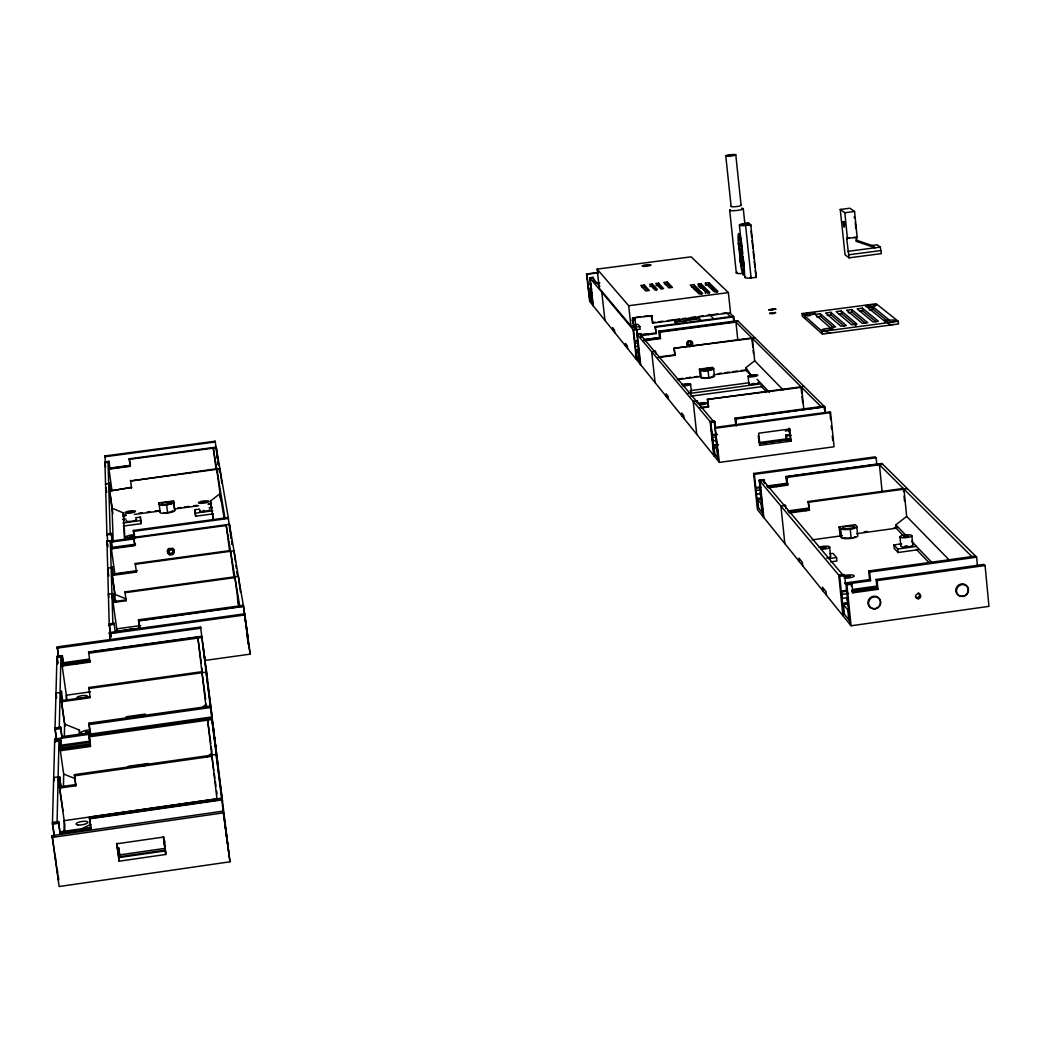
<?xml version="1.0" encoding="UTF-8"?>
<svg xmlns="http://www.w3.org/2000/svg" width="1041" height="1041" viewBox="0 0 1041 1041"><rect width="100%" height="100%" fill="white"/><g stroke="black" fill="none" stroke-linecap="round" stroke-linejoin="round"><path stroke-width="1.5" d="M79.35 734.725L79.376 730.04L64.594 724.094L60.092 692.551L59.285 727.347M741.752 244.258A11.009 1.588 82.7 0 0 738.212 234.811A11.009 1.588 82.7 0 0 740.398 253.392A11.009 1.588 82.7 0 0 741.947 245.975L741.921 254.967L743.742 264.271M54.132 780.672L53.677 777.562L59.61 776.716L61.016 787.868L75.85 785.76L74.431 774.621L216.19 754.504L222.488 801.089M76.709 663.989L76.709 663.026M75.85 785.76L74.431 774.621M716.885 434.019L712.096 434.67L712.76 440.837L715.948 440.408M64.008 831.954L64.204 820.659L217.647 798.707M66.26 700.072L66.338 695.206L90.463 691.836M64.672 832.995L64.815 824.901L58.101 778.134L59.584 777.926M63.449 786.879L63.683 774.062L58.96 741.101L58.127 776.924M64.36 736.547L64.594 724.094M58.595 877.251L58.53 880.218L52.102 835.65L223.125 811.121L229.957 861.805L59.129 886.529L52.102 835.65M229.137 855.572L221.538 798.226L89.474 817.12L90.944 829.17L60.079 833.594L58.634 821.531L52.453 822.403M61.016 787.868L59.61 776.716M217.998 764.706L211.583 716.976L89.058 734.243L90.437 746.475L61.77 750.522L60.456 738.264L54.731 739.084L52.414 824.16L58.595 823.275L58.634 821.531M216.281 750.717L210.256 706.11L89.006 723.157L90.359 734.139L62.031 738.134L60.69 727.138L55.03 727.945L56.63 739.123M201.342 663.416L197.907 638.068L201.889 671.705L88.823 687.515L90.125 697.743L62.772 701.569L62.785 700.528L90.125 696.702M63.501 665.824L63.527 664.535L89.89 660.866L89.903 662.154L63.501 665.824L62.265 655.635L56.982 656.377L54.991 729.416L56.565 740.385M61.77 750.522L60.456 738.264M62.031 738.134L60.69 727.138M66.884 699.005L60.912 657.105L60.105 691.523L61.484 691.328L61.458 692.356L55.98 693.124L56.669 697.938M57.086 821.752L58.101 778.134M760.503 486.889L755.753 487.539L756.456 494.124L761.205 493.473M844.772 221.447L844.785 222.865M58.322 656.012L57.229 646.89L200.562 627.02L207.497 679.331M846.06 590.377L841.232 591.054L841.987 598.432L848.415 597.521M211.622 508.841L210.49 501.059L220.041 493.603L224.205 518.626M202.514 707.099L206.274 704.171L206.652 707.36M207.315 756.729L212.078 753.007M750.691 375.15L746.202 370.427L745.916 367.642L754.686 360.785L752.331 338.39L801.036 386.797L801.687 393.199M902.924 535.269L896.223 528.216L895.885 524.807L906.659 516.414L903.978 489.153L971.813 556.584M774.322 312.86L770.939 313.172L771.485 312.821M769.78 312.873C767.829 314.551 777.926 313.419 775.35 312.261M753.762 375.957C749.897 374.851 754.296 379.536 745.916 367.642M754.556 383.569L752.123 383.635M692.812 318.676L693.918 318.312L692.785 318.169M165.389 848.311L119.051 854.986L119.103 856.795L165.519 850.107M119.116 861.193L165.753 854.466L165.506 850.861L119.012 857.563L119.116 861.193L116.67 843.809L163.346 837.094L165.753 854.466M748.817 223.255L747.36 223.464A4.737 0.729 -6.1 0 0 743.105 224.752A4.737 0.729 -6.1 0 0 748.895 224.739L750.379 224.544L750.574 226.352M61.042 786.645L75.85 784.537M221.694 799.501L89.487 818.421L90.944 829.17M60.118 831.837L90.944 827.413M60.092 833.151L90.944 828.727M52.05 837.432L223.334 812.865M643.676 334.929L642.232 335.371L643.859 335.462M848.116 603.858L843.431 604.509L844.433 614.346M145.272 714.087L126.195 716.768L126.299 719.227M54.991 729.416L60.664 728.609M90.359 734.139L89.006 724.627L210.425 707.542L201.694 636.285L88.641 651.978L88.654 653.254L201.85 637.521M62.057 736.651L90.346 732.669M876.912 465.535L876.145 457.728L875.26 456.856L753.619 473.473L757.445 509.622L851.07 625.784L988.95 606.356L985.085 565.523L983.953 564.404L876.132 579.473L877.003 588.152L878.005 589.31L852.826 592.836L851.85 591.678L877.003 588.152M54.692 740.58L60.417 739.774L61.796 749.39L90.424 745.343L89.071 735.74L211.765 718.433M54.653 741.712L60.391 740.906M90.437 746.475L89.071 736.859L211.896 719.539M60.469 745.278L90.359 741.062M60.443 746.41L90.359 742.181M61.822 747.867L90.411 743.834M128.225 766.306L148.199 763.469M74.431 775.818L211.909 756.313L213.821 770.444M57.203 648.14L200.718 628.244L200.562 627.02M62.252 655.96L56.969 656.689L57.828 663.859M88.641 652.291L201.733 636.598M56.943 657.652L62.226 656.91M829.898 553.799L832.995 553.37L836.535 557.534L836.899 561.021L830.679 561.88M918.162 549.713L898.058 552.511L894.232 548.373L893.881 544.911L901.584 543.831M62.525 662.831L89.448 659.083M62.499 663.781L89.448 660.033M89.903 661.191L63.514 664.861L62.265 655.635M828.766 558.614L836.535 557.534M893.881 544.911L897.719 549.023L916.275 546.434M205.103 660.423L250.178 654.138L244.778 613.8L109.409 632.538L110.32 639.994M850.276 583.546L870.549 580.709L869.56 579.577L868.688 570.975L975.521 556.063M764.81 483.584L763.717 479.589L759.24 480.2L839.723 576.272L844.719 575.582L845.591 584.196L844.641 583.064L869.56 579.577M868.688 570.975L869.677 572.095L976.64 557.169L977.395 565.159M850.094 624.587L845.93 583.689L850.965 582.986L851.941 584.144L852.826 592.836M845.93 583.689L846.906 584.847L851.941 584.144M876.132 579.473L877.134 580.618L985.085 565.523M852.488 589.479L876.613 586.096M841.948 591.913L846.775 591.236M851.603 590.559L877.355 586.955M842.195 594.372L848.636 593.474M847.309 602.674L842.481 603.351L848.714 610.976M137.347 570.65L114.848 573.721L110.333 541.255L111.452 541.112M113.378 575.244L136.384 572.082L136.345 571.327L113.352 574.476L113.378 575.244L112.272 566.668L111.114 566.838L110.333 541.255M766.84 486.017L787.425 483.206M756.313 488.216L761.075 487.565M767.412 486.694L788.011 483.87M767.724 486.889L786.879 484.26L787.66 485.171L768.492 487.8M767.92 487.11L787.074 484.494L786.267 476.752L882.117 463.635M756.547 490.415L759.722 489.986M761.661 497.858L756.911 498.509L761.817 504.508M760.841 498.99L757.666 499.42L758.59 508.19M114.276 602.362L114.25 601.555L126.091 599.915L126.13 600.735L114.276 602.362L113.131 593.526L108.381 594.177L108.824 597.326M239.677 605.836L234.954 577.586L125.011 592.706L124.972 591.9L238.363 576.311L240.445 592.017M112.857 623.364L111.973 594.502L113.131 593.526M789.442 513.005L809.417 510.246L807.972 501.554L903.276 488.45L903.575 491.547M785.877 508.633L785.539 505.445L780.919 506.082L784.862 543.636M807.972 501.554L808.597 502.269L907.427 488.684M787.777 510.923L808.701 508.047M788.831 512.276L808.792 509.517M244.778 616.194L243.334 605.328L138.531 619.811L139.676 628.074L115.226 631.458L115.265 632.616L114.081 623.195L109.188 623.871L110.919 636.324M114.107 624.053L109.201 624.73L110.945 637.196M839.124 526.915L855.195 524.69L856.756 526.408L857.68 535.503A8.237 1.913 -5.6 0 1 851.174 538.366A8.237 1.913 -5.6 0 1 841.57 537.742L840.048 535.998L839.124 526.915L840.647 528.633L841.57 537.742M140.665 625.55L116.761 628.855L116.865 632.004M115.252 632.329L118.31 631.9M122.903 631.262L125.961 630.846M129.019 630.417L133.599 629.779M136.657 629.363L139.715 628.933M109.448 633.709L244.973 614.945L244.778 613.8M864.03 531.834L867.205 531.391M894.232 527.657L897.42 527.214M812.019 539.876L842.39 535.673M856.769 533.682L896.717 528.138M714.087 453.16L718.381 458.469L715.037 427.409L829.807 411.885L830.588 412.652L834.049 446.771L719.37 462.386L589.661 301.435L586.551 274.017L597.82 272.547M158.987 502.881L173.522 500.916L174.784 510.493A7.339 1.509 -7.8 0 1 167.653 512.992A7.339 1.509 -7.8 0 1 160.236 512.471L158.987 502.881L159.13 504.378A7.352 1.496 -7.8 0 0 166.56 504.885A7.352 1.496 -7.8 0 0 173.691 502.413L173.522 500.916M830.588 412.652L715.701 428.202L715.037 427.409M712.591 435.255L717.379 434.604M122.955 515.347L126.169 514.918M139.052 513.174L142.266 512.732M147.106 512.081L150.32 511.638M155.148 510.988L158.362 510.545M177.686 507.93L180.9 507.501M184.127 507.058L188.955 506.407M193.782 505.757L196.996 505.314M208.265 503.792L211.492 503.35M123.059 515.985L126.273 515.555M134.315 514.462L160.041 510.975L160.236 512.471M174.511 509.01L198.636 505.744M208.278 504.443L211.492 504M712.812 437.324L716 436.882M122.773 519.485L125.974 519.043M135.577 517.741L140.379 517.091L141.029 523.662L123.358 526.056M213.236 513.851L195.643 516.245L194.771 509.726L199.547 509.075M209.111 507.774L212.299 507.344M789.989 428.97L758.681 433.212L759.956 445.327L791.251 441.072L789.26 428.176L790.509 440.265M785.317 431L790.093 430.349M122.942 522.985L140.613 520.591L140.379 517.091M212.819 510.793L195.227 513.187L195.643 516.245M717.991 444.299L713.202 444.949L717.483 450.193M786.176 439.211L785.747 435.099L790.522 434.448M718.316 445.145L713.866 445.756L714.751 453.98M785.747 435.099L786.476 435.893L791.134 435.255M758.772 442.62L788.375 438.599L789.117 439.393L759.475 443.414M760.099 443.505L789.781 439.471L791.251 441.072M230.165 531.977L228.252 517.546L133.43 530.429L134.523 538.874L112.402 541.893L111.322 533.434L106.898 534.033L107.822 541.411M111.322 533.434L111.348 534.371L106.924 534.97L104.946 461.853L105.622 467.292M134.523 538.874L133.495 531.365L228.408 518.457L216.164 446.953L217.725 458.547M114.081 623.195L114.107 624.34L109.214 625.016L106.963 540.995L111.543 540.526M133.899 538.431L133.755 537.351L229.449 524.326L243.516 606.448L138.596 620.957L138.531 619.811M112.363 540.943L226.235 525.484L230.425 550.52L135.265 563.532L135.317 564.287L233.991 550.793L235.474 561.945M111.868 547.436L135.564 544.196M111.894 548.139L134.888 545.055L133.755 537.351M111.582 541.476L111.426 540.396L112.506 548.685L134.836 545.653L133.795 538.067M753.619 473.473L754.361 474.358L876.145 457.728M786.879 484.26L786.072 476.531L881.896 463.414L976.64 557.169M764.484 480.487L760.008 481.098L763.86 517.585M786.072 476.531L786.853 477.429L882.781 464.299M907.453 545.978L905.11 545.991M699.422 369.126L712.578 367.369L713.619 368.514L714.412 375.983A6.701 1.275 -6.2 0 1 708.869 378.026A6.701 1.275 -6.2 0 1 701.257 377.753L700.229 376.595L699.422 369.126L700.437 370.271L701.257 377.753M678.316 378.976L683.117 378.325M686.305 377.896L691.107 377.258M694.308 376.829L697.509 376.4M718.303 373.615L721.504 373.185M724.705 372.756L729.507 372.118M732.708 371.689L737.509 371.051M740.698 370.622L745.499 369.971M104.79 455.997L215.175 441.215L215.305 441.97L104.816 456.778L104.79 455.997L105.675 462.959M677.34 379.653L701.179 376.465M713.892 374.76L747.256 370.297M104.959 462.048L109.006 461.306L109.995 469.01L130.268 466.29L130.216 465.496M129.279 458.795L216.19 447.136M104.972 462.646L109.032 462.1L109.006 461.306M130.268 466.29L129.318 459.38L216.294 447.721M109.669 468.099L130.58 465.301M109.969 468.411L130.229 465.691L129.266 458.6L129.318 459.38M109.682 468.697L112.909 468.268M116.124 467.825L129.006 466.108M690.092 390.674L749.143 382.75M688.934 393.524L760.984 383.843M690.847 396.166L762.884 386.484M713.228 421.111L696.676 401.462L697.678 401.319L697.223 400.772L693.176 401.319L696.754 434.331M701.335 407.955L708.557 406.979L707.32 399.406L804.042 386.393M707.32 399.406L801.57 387.343L820.907 406.563M110.71 490.858L131.504 487.422L110.71 490.858L109.708 483.141L108.667 483.284L108.017 462.23L111.907 490.272M221.824 483.206L219.924 468.931L130.567 480.955L216.71 468.736L213.262 448.124L215.955 468.333M105.557 484.325L109.708 483.141M699.422 407.591L708.075 406.419M719.37 462.386L714.269 420.98L710.118 421.54L713.775 455.438M735.792 425.366L735.024 418.17L824.017 406.146L824.342 409.373M655.752 353.901L655.466 351.285L654.112 350.934L640.488 334.747L641.412 334.629L640.514 333.562L636.845 334.057L710.769 422.321L714.92 421.748M735.024 418.17L735.701 418.95L824.771 406.914L825.409 413.069M728.388 292.586L691.146 256.828L597.131 269.125L628.686 305.729L728.388 292.586L730.535 312.768L652.707 323.074L651.523 315.423M634.073 317.726L640.423 316.88M643.598 316.464L646.76 316.048M633.123 323.712L632.486 317.934L651.913 315.852L652.707 323.074M634.763 324.753L637.925 324.337L639.851 326.614L640.15 329.229L633.566 330.14L589.713 277.791L593.084 277.361L594.008 282.254M652.317 322.632L655.336 322.229M658.354 321.825L662.883 321.227M667.411 320.628L679.617 319.014M682.714 318.611L685.824 318.195L686.11 320.901L674.854 321.89L681.048 321.07M690.612 317.557L695.414 316.919M698.602 316.503L703.404 315.865M706.605 315.449L717.796 313.966M722.584 313.328L725.785 312.912M597.131 269.125L599.278 288.214L630.937 325.95L633.657 325.586L632.85 318.377M633.514 327.46L639.851 326.614M699.526 318.715L685.303 320.602L685.577 323.204L683.482 320.94M637.743 334.421L636.715 329.06L633.058 329.542L636.376 359.418M640.957 335.605L656.168 333.588L654.945 326.64L733.176 316.282M654.945 326.64L655.466 327.238L733.775 316.867L734.282 321.656M643.65 340.823L660.501 338.585L659.578 337.518L658.875 331.129L737.64 320.693L824.771 406.914M738.238 321.279L659.408 331.741L660.111 338.13L643.26 340.355M658.875 331.129L659.799 332.183L735.935 322.085L751.862 337.922L752.838 347.252M655.648 332.977L640.449 334.994A4.541 0.807 -6.3 0 1 645.29 334.265A4.541 0.807 -6.3 0 1 648.283 334.668M802.077 313.575L876.171 303.751L898.253 321.305L898.513 323.985L822.403 334.122L802.338 316.191L802.077 313.575L822.13 331.441L822.403 334.122M820.373 313.731L815.116 314.434L830.197 327.655L835.559 326.939L820.373 313.731L820.633 316.36L833.49 327.577M830.874 312.339L825.617 313.042L840.92 326.223L846.281 325.508L830.874 312.339L831.134 314.968L844.173 326.158M841.375 310.947L836.131 311.649L851.642 324.792L856.99 324.089L841.375 310.947L841.635 313.575L856.053 325.742M851.863 309.554L846.619 310.257L862.351 323.374L867.7 322.658L851.863 309.554L852.137 312.183L865.526 323.309M862.351 308.162L857.107 308.865L873.048 321.942L878.396 321.24L862.351 308.162L862.625 310.791L876.197 321.89M872.839 306.77L867.595 307.472L883.744 320.524L889.092 319.808L872.839 306.77L873.1 309.398L886.854 320.472M644.275 339.548L659.578 337.518M637.938 340.602L634.776 341.019L635.374 346.458L638.549 346.041M644.288 339.756L660.15 337.648M816.691 316.88L820.633 316.36M827.205 315.488L831.134 314.968M839.02 313.914L841.635 313.575M848.194 312.703L852.137 312.183M859.996 311.129L862.625 310.791M869.17 309.919L873.1 309.398M635.153 341.474L638.315 341.058M635.348 343.296L638.523 342.866M638.953 349.659L635.778 350.075L639.07 354.109M639.33 350.296L636.285 350.7L637.092 357.948M657.756 357.623L675.023 355.319L673.891 348.293L751.862 337.922M655.466 351.285L651.692 351.78L655.101 382.633M673.891 348.293L755.154 338.013M822.13 331.441L898.253 321.305M658.914 356.933L674.607 354.838M750.769 224.869L748.453 222.943L742.012 223.88A7.599 1.171 -6.1 0 0 744.107 225.637L750.769 224.869L756.273 277.361L749.624 278.129A7.586 1.262 -6.1 0 1 745.642 276.815M849.053 257.856L845.071 254.811L840.23 209.475L844.85 212.754L854.583 211.479L857.172 237.517L846.658 238.194L849.053 257.856L881.363 253.614L880.283 247.094L877.095 244.804L872.02 245.468L855.832 239.977M846.658 238.194L849.43 237.829M853.594 237.296L857.172 237.517M586.551 274.017L598.25 273.041M589.831 277.921L593.188 277.479M593.513 277.869L590.143 278.298L593.266 305.911M595.27 283.009L598.328 282.618M596.662 282.97L599.46 282.605M591.288 284.089L588.1 284.505L588.672 289.502L591.848 289.086M595.582 283.542L599.785 282.996M847.973 251.336L880.283 247.094M848.753 254.772L881.063 250.53M644.314 285.026L640.775 285.494L645.732 290.946L649.298 290.478L644.314 285.026L644.548 287.147L647.541 290.426M652.265 283.985L649.61 284.336L654.646 289.775L657.326 289.424L652.265 283.985L652.499 286.093L656.546 290.465M658.446 283.178L655.791 283.516L660.879 288.956L663.559 288.604L658.446 283.178L658.68 285.286L661.738 288.552M667.268 282.02L663.742 282.475L668.895 287.902L672.46 287.433L667.268 282.02L667.502 284.128L670.612 287.381M592.225 292.404L589.05 292.82L591.795 296.204M592.251 292.976L589.466 293.341L590.221 299.99M642.18 287.459L644.548 287.147M649.844 286.444L652.499 286.093M656.025 285.637L658.68 285.286M665.147 284.44L667.502 284.128M693.813 284.622L690.261 285.091L699.018 293.913L702.623 293.445L693.813 284.622L694.373 289.333M698.264 284.037L700.931 283.686L709.832 292.495L707.138 292.846L698.264 284.037L698.498 286.158L700.71 288.37M705.369 283.1L708.934 282.632L717.952 291.415L714.347 291.896L705.369 283.1L705.603 285.234M691.679 287.056L694.048 286.743L701.751 294.486M698.498 286.158L701.153 285.807L708.96 293.536M706.787 285.078L709.155 284.766L717.054 292.469M840.23 209.475L849.898 208.226L854.583 211.479M204.543 510.637L203.112 510.597M63.683 774.062L74.939 778.564M111.947 593.695L111.14 567.592L114.861 594.32L125.909 598.848M110.216 533.578L108.68 483.896L112.051 508.203L123.306 512.862L123.957 520.721M872.02 245.468L875.195 247.771L855.975 241.252L856.782 241.148L856.366 236.932M756.273 277.361L755.219 270.673M729.728 312.86L733.775 316.867M700.151 285.663L706.761 292.066M700.606 286.965L704.054 290.387M727.008 313.211L730.457 316.633M903.276 488.45L879.45 464.754L882.104 491.547M709.324 314.33L713.788 318.91M754.686 360.785L783.066 389.855M906.659 516.414L949.691 560.487M697.834 317.258L701.14 320.719M757.119 379.379L769.429 392.288M895.885 524.807L905.943 535.347M911.539 541.203L931.643 562.283M760.776 385.756L766.371 391.65M916.34 549.375L928.637 562.296M789.442 429.933L788.883 429.347L790.08 436.14M713.384 374.825L714.412 375.983M759.253 444.52L759.956 445.327M775.909 486.017L776.482 486.707M785.539 505.445L783.782 504.885L763.365 480.643M844.719 575.582L843.77 574.45L838.773 575.139L842.911 615.673M592.667 277.973L599.902 286.561M632.655 325.443L635.791 329.177M654.516 351.403L696.208 400.902M784.38 505.601L842.52 574.619M590.859 287.837L591.418 292.859M638.055 345L638.667 350.466M716.377 439.849L715.87 439.237L717.041 446.055M760.646 493.46L760.073 492.77L761.348 500.096M847.452 598.588L846.723 597.703L848.207 606.018M592.55 302.879L589.805 299.47L586.968 274.525M639.877 361.396L636.585 357.323L633.566 330.14M762.741 513.33L757.848 507.266L754.361 474.358M849.716 620.878L843.483 613.175L839.723 576.272M231.037 536.714L231.154 537.429M245.403 620.605L245.546 621.451M246.522 627.189L246.678 628.061M218.168 463.492L218.298 464.273M247.159 633.527L248.252 639.916M247.316 637.261L247.836 640.371M248.213 641.79L250.178 654.138M224.947 517.989L216.814 469.348L220.744 499.016L219.729 492.913M234.824 576.805L230.555 551.262L234.095 577.937M237.439 598.028L238.467 604.209M220.38 497.455L220.887 500.513M210.49 501.059L213.392 520.006M212.351 513.59L213.327 519.927M54.731 739.084L55.186 742.233M58.79 781.57L63.007 810.926M60.079 833.594L58.608 822.832L52.427 823.717L54.236 836.769M52.909 825.539L54.483 836.496M57.281 869.495L57.71 872.449M79.376 730.04L79.936 733.97M57.229 646.89L58.595 656.468M56.982 656.377L57.88 662.714M61.484 691.328L62.772 701.569M61.016 697.821L65.049 726.176M109.409 632.538L110.502 640.293M119.754 855.038L118.713 847.686L119.598 855.351M116.839 843.587L119.064 859.372M88.641 651.978L89.903 662.154M246.834 629.558L247.615 635.179M231.675 541.385L232.013 543.883M218.103 461.644L218.519 464.663M203.203 646.773L203.763 650.859M213.132 727.62L213.73 731.94M224.7 821.804L225.324 826.372M135.265 563.532L136.384 572.082M165.623 852.657L163.476 836.496L163.567 837.836M124.972 591.9L126.13 600.735M108.889 484.872L109.331 488.073M109.773 491.261L112.87 513.629M106 487.5L106.663 492.276M111.348 534.371L112.402 541.893M111.999 573.188L115.096 595.439M115.772 600.215L116.072 602.427M107.73 545.757L107.093 541.125L107.106 542.088M106.963 540.995L107.822 547.202M111.973 594.502L117.073 631.145M108.798 576.05L107.691 568.061L112.298 567.436L112.272 566.668M140.613 520.591L141.029 523.662M130.528 480.33L131.543 488.047M194.771 509.726L195.174 512.771M211.935 715.375L206.092 672.148L88.823 688.53L88.823 687.515M212.702 721.986L213.236 725.941M213.405 727.685L213.939 731.667M201.98 668.166L202.409 671.341M205.637 699.461L202.019 672.72L206.04 706.696M210.803 743.625L207.627 720.138L211.765 755.128M211.232 746.748L211.87 751.446M214.251 773.58L214.888 778.291M215.318 781.44L215.955 786.15M216.593 790.861L217.009 793.997M173.691 502.413L174.784 510.493M166.56 504.885L167.666 512.992M248.682 645.316L243.477 606.161L138.583 620.67L139.741 629.219L139.676 628.074M245.182 619.304L246.834 631.731M247.251 634.828L248.487 644.145M235.891 565.133L236.32 568.321M236.736 571.509L237.166 574.697M229.449 524.326L231.284 538.34M231.649 540.891L232.091 544.495M230.542 534.514L231.024 538.392M234.954 577.586L238.688 605.641M218.011 460.929L218.636 465.587M219.039 468.593L219.469 471.794M215.175 441.215L217.569 458.951M226.235 525.484L229.723 551.704M203.971 653.071L204.778 659.07M214.03 734.998L214.914 741.569M225.767 830.562L226.73 837.81M217.231 456.244L217.504 458.469M245.858 623.806L246.34 627.671M230.516 534.163L230.972 537.742M164.075 840.92L164.803 846.736M205.793 665.915L229.957 861.805M202.748 643.325L202.865 644.262M203.633 650.534L203.75 651.484M204.439 655.882L205.454 664.132M212.624 723.807L212.767 724.913M213.665 732.265L213.808 733.385M214.459 737.353L215.643 747.035M224.14 817.562L224.296 818.864M225.363 827.608L225.533 828.922M226.118 832.24L227.537 843.731M211.583 716.976L221.746 799.93L89.487 818.851L89.474 817.12M118.232 853.451L116.943 843.197L116.982 844.537M211.909 756.313L216.957 798.876M601.789 292.209L604.964 320.433M589.713 277.791L592.941 305.52M591.379 295.683L592.134 302.358M55.134 855.116L55.628 859.502M641.373 337.362L641.022 334.174L637.352 334.655L640.683 364.753M640.514 333.562L640.866 336.764M636.715 329.06L637.235 333.81M636.845 334.057L640.176 364.129M632.603 318.702A4.437 0.768 -6.4 0 1 634.971 319.197L635.752 326.041M638.562 353.485L639.369 360.772M628.686 305.729L630.937 325.95M627.593 348.514L627.294 345.846L625.355 343.452L625.654 346.106M614.763 332.586L614.463 329.971L612.615 327.694L612.915 330.296M674.958 319.626L675.258 322.333M684.041 418.547L683.716 415.606L681.647 413.043L681.972 415.971M674.308 348.774L675.023 355.319M668.439 399.184L668.114 396.322L666.162 393.888L666.474 396.751M659.799 332.183L660.501 338.585M655.466 327.238L656.168 333.588M705.134 290.439L705.46 293.497M700.931 283.686L701.153 285.807M715.375 427.317L714.764 421.553L710.6 422.125L714.256 456.036M714.269 420.98L714.881 426.732M716.82 449.387L717.717 457.65M713.619 368.514A6.701 1.262 -6.2 0 1 708.062 370.544L708.869 378.026M710.769 422.321L714.425 456.244M707.789 399.965L708.557 406.979M694.399 286.431L694.75 289.58M697.223 400.772L697.522 403.57M690.599 384.207L691.419 391.832M725.785 155.929L731.12 206.456M763.287 516.87L759.436 480.421L763.912 479.81L764.237 482.907M759.24 480.2L763.092 516.635M748.063 376.178L748.869 383.791M761.062 503.571L761.986 512.393M729.689 210.282L736.325 273.054M735.935 322.085L737.809 339.769M733.345 317.843L733.684 320.979M735.701 418.95L736.312 424.702M736.299 425.951L735.532 418.755L824.589 406.719L825.24 413.16M708.934 282.632L709.155 284.766M786.476 435.893L786.905 440.005M799.306 561.567L798.954 558.093L802.338 562.283L802.702 565.784M786.853 477.429L787.66 485.171M751.068 231.102L751.732 237.439M752.07 240.601L752.89 248.513M753.229 251.688L753.892 258.012M754.218 261.174L754.881 267.511M745.603 225.546L751.121 278.038M743.274 208.668L744.966 224.765M735.779 154.745L741.088 205.272M753.177 350.349L753.502 353.459M741.947 245.975L742.753 253.601M743.079 256.659L743.716 262.761M739.383 224.999L744.901 277.387M763.717 479.589L764.042 482.686M758.29 435.437L758.928 441.488M829.638 547.006L830.601 556.297M826.437 595.231L826.06 591.626L822.455 587.163L822.819 590.741M801.57 387.343L803.847 409.438M802.025 396.387L802.676 402.789M808.597 502.269L809.417 510.246M856.756 526.408A8.237 1.9 -5.7 0 1 850.25 529.244L851.174 538.366M850.965 582.986L851.265 585.888M829.807 411.885L830.601 419.627M831.225 425.821L831.538 428.931M832.253 435.997L832.683 440.122M846.906 584.847L851.07 625.784M847.751 609.792L848.753 619.681M897.719 549.023L898.058 552.511M844.85 212.754L847.452 238.779M877.134 580.618L878.005 589.31M869.677 572.095L870.549 580.709M911.877 535.842A6.012 1.405 -5.4 0 1 902.612 537.768A6.012 1.405 -5.4 0 1 903.198 535.282A6.012 1.405 -5.4 0 1 911.877 535.842L912.788 545.12M904.03 496.18L904.499 500.825M899.918 536.753L900.842 546.031A6.012 1.418 -5.4 0 0 907.245 546.954A6.012 1.418 -5.4 0 0 912.671 544.755M164.816 841.063L164.946 842.833M133.43 530.429L133.495 531.365M124.178 525.562L124.868 540.058M123.306 512.862L124.595 540.149M112.051 508.203L113.196 541.749M114.861 594.32L115.135 602.219M109.969 468.216L109.995 469.01M112.48 547.969L112.506 548.685M89.006 723.157L89.006 724.627M89.058 734.243L89.071 736.859M130.06 717.678A7.04 1.783 -8.4 0 1 137.204 715.922A7.04 1.783 -8.4 0 1 142.682 716.585M90.827 733.072A6.988 1.783 -8.6 0 1 89.097 733.45M85.518 733.879A6.988 1.783 -8.6 0 1 81.406 732.135A6.988 1.783 -8.6 0 1 90.281 729.819M81.081 698.433A5.348 1.314 -8.5 0 1 77.646 696.91A5.348 1.314 -8.5 0 1 86.312 695.57A5.348 1.314 -8.5 0 1 83.814 698.017M133.521 766.762A7.365 1.965 -8.5 0 1 144.868 765.799M81.614 829.026A72.961 20.547 -8.6 0 1 91.035 824.381M744.042 265.819A10.996 1.575 82.6 0 1 742.48 273.132A10.996 1.575 82.6 0 1 740.294 254.59A10.996 1.575 82.6 0 1 743.847 264.102M751.355 277.466A4.724 0.781 -6.1 0 1 750.067 277.466M743.716 273.315A6.845 1.132 -6.1 0 1 737.34 273.458A6.845 1.132 -6.1 0 1 737.249 272.274M741.608 208.252A6.858 1.028 -6.1 0 1 741.726 209.579A6.858 1.028 -6.1 0 1 732.981 210.724A6.858 1.028 -6.1 0 1 730.157 209.748M740.698 205.09A5.036 0.742 -6.1 0 1 736.547 206.573A5.036 0.742 -6.1 0 1 731.224 206.209M173.665 549.271A3.37 3.266 -8.2 0 1 172.585 553.786A3.37 3.266 -8.2 0 1 167.939 552.784A3.37 3.266 -8.2 0 1 169.019 548.269M172.39 548.126A3.37 3.266 -8.2 0 1 173.105 548.62M126.859 630.326A4.802 1.119 -8.2 0 1 131.413 629.076A4.802 1.119 -8.2 0 1 135.616 629.271M172.598 510.597A5.244 1.08 -7.8 0 1 172.455 511.17M171.869 511.508A5.244 1.08 -7.8 0 1 168.577 512.406M165.883 512.732A5.244 1.08 -7.8 0 1 163.632 512.719M162.253 505.392A5.348 1.093 -7.8 0 1 171.414 504.299M135.096 536.557A5.452 1.145 -8 0 1 127.796 537.481A5.452 1.145 -8 0 1 127.405 535.959A5.452 1.145 -8 0 1 134.64 534.788M136.098 519.082A5.296 1.093 -7.9 0 1 131.634 521.255A5.296 1.093 -7.9 0 1 126.416 520.474M209.748 509.27A5.283 1.093 -7.7 0 1 204.218 511.404A5.283 1.093 -7.7 0 1 200.132 510.311M172.949 550.364A2.238 2.173 -8.2 0 1 170.776 553.318A2.238 2.173 -8.2 0 1 168.811 550.26M169.123 549.778A2.238 2.173 -8.2 0 1 170.073 549.114M171.778 549.154A2.238 2.173 -8.2 0 1 172.272 549.453M873.581 309.047A5.361 0.95 -5.7 0 1 870.875 309.411M870.12 307.602A5.361 0.95 -5.7 0 1 872.878 307.368M893.061 324.402A5.491 0.989 -5.7 0 1 888.923 324.909M887.479 323.217A5.491 0.989 -5.7 0 1 890.198 322.814M830.536 332.717A5.491 1.002 -5.8 0 1 826.398 333.25M824.849 331.572A5.491 1.002 -5.8 0 1 827.556 331.155M805.383 317.479A5.361 0.95 -5.9 0 1 804.732 317.063M807.504 315.957A5.361 0.95 -5.9 0 1 810.184 315.579M850.25 529.244A8.237 1.9 -5.7 0 1 840.647 528.633M854.999 536.662A5.882 1.366 -5.6 0 1 854.219 537.052M851.785 537.703A5.882 1.366 -5.6 0 1 844.173 537.637M844.264 529.375A5.999 1.379 -5.7 0 1 852.644 528.36M843.275 575.972A6.22 1.509 -5.6 0 1 851.98 574.957A6.22 1.509 -5.6 0 1 852.839 577.013A6.22 1.509 -5.6 0 1 844.134 578.028M830.25 555.972A6.012 1.418 -5.7 0 1 826.723 558.145M819.085 547.241A6.012 1.405 -5.7 0 1 827.101 546.213A6.012 1.405 -5.7 0 1 828.883 547.917A6.012 1.405 -5.7 0 1 821.18 549.232M805.083 510.65A55.485 12.635 -5.7 0 1 809.417 509.635M918.253 592.797A2.563 2.446 -40.3 0 1 919.229 596.389A2.563 2.446 -40.3 0 1 915.468 597.04M875.273 608.543A6.428 6.155 -39 0 1 867.921 602.101A6.428 6.155 -39 0 1 876.418 596.467A6.428 6.155 -39 0 1 879.372 605.836M878.734 606.617A6.428 6.155 -39 0 1 876.236 608.269M963.94 595.959A6.415 6.116 -41.5 0 1 955.859 589.336A6.415 6.116 -41.5 0 1 965.801 584.899A6.415 6.116 -41.5 0 1 964.851 595.556M854.18 216.788A10.059 1.744 82.7 0 1 854.427 217.829M855.26 222.631A10.059 1.744 82.7 0 1 855.676 228.552M708.062 370.544A6.701 1.262 -6.2 0 1 700.437 370.271M712.578 376.295A4.789 0.911 -6.2 0 1 711.458 377.076M710.535 377.336A4.789 0.911 -6.2 0 1 705.785 377.909A4.789 0.911 -6.2 0 1 703.091 377.428M703.547 371.038A4.88 0.924 -6.2 0 1 709.311 370.206M698.043 403.453A5.023 0.989 -6.2 0 1 704.744 402.607A5.023 0.989 -6.2 0 1 706.032 403.791A5.023 0.989 -6.2 0 1 699.565 404.832M690.625 391.455A4.88 0.95 -6.2 0 1 688.114 393.134M758.108 382.541A4.88 0.937 -6 0 1 753.866 384.311A4.88 0.937 -6 0 1 749.156 383.517M682.115 384.532A4.893 0.937 -6.2 0 1 688.973 383.739A4.893 0.937 -6.2 0 1 689.376 385.014A4.893 0.937 -6.2 0 1 682.519 385.821M690.899 341.032A2.798 2.72 -42 0 1 691.94 344.753A2.798 2.72 -42 0 1 688.179 345.898A2.798 2.72 -42 0 1 687.125 342.164M687.567 341.578A2.798 2.72 -42 0 1 688.804 340.823M690.69 346.562A2.798 2.733 -42 0 1 687.229 343.543A2.798 2.733 -42 0 1 691.523 341.604A2.798 2.733 -42 0 1 691.354 346.263M652.33 316.282A6.116 1.054 -6.3 0 1 647.047 315.944M652.213 315.983A4.359 0.755 -6.3 0 1 649.454 315.957M634.32 325.651A4.437 0.781 -6.4 0 1 635.648 326.262A4.437 0.781 -6.4 0 1 632.681 327.16M695.856 317.622A4.437 0.781 -6.2 0 1 695.453 318.715A4.437 0.781 -6.2 0 1 689.506 319.366A4.437 0.781 -6.2 0 1 688.869 318.377M634.971 319.197A4.437 0.768 -6.4 0 1 631.9 320.199M687.594 341.682A1.861 1.822 -42 0 1 690.3 341.539A1.861 1.822 -42 0 1 690.144 344.246A1.861 1.822 -42 0 1 687.463 343.92M740.528 253.744L740.489 262.592L738.433 243.047L740.528 253.744M843.158 221.655C844.173 234.329 845.786 221.03 843.158 221.655M739.839 242.93L740.424 246.275L739.839 242.93M741.921 262.709L742.506 266.054L741.921 262.709M850.146 576.246L845.969 576.74L850.146 576.246M825.708 547.462L821.674 547.813L825.708 547.462M907.921 536.076L903.861 536.505L907.921 536.076M703.469 403.518L700.086 403.908L703.469 403.518M687.398 384.584L684.119 384.884L687.398 384.584M90.255 731.563L85.557 732.122L90.255 731.563M133.417 535.92L129.774 536.453L133.417 535.92M132.025 511.808L128.459 512.237L132.025 511.808M774.049 309.32L770.574 309.711L774.049 309.32M205.415 501.892L201.889 502.361L205.415 501.892M733.97 155.018L727.594 155.669L733.97 155.018M775.792 309.177L768.792 309.776L775.792 309.177M78.01 824.966A6.012 1.666 -8.8 0 0 87.782 822.65A6.012 1.666 -8.8 0 0 80.092 821.817A6.012 1.666 -8.8 0 0 78.01 824.966M644.379 266.366A4.45 0.716 -6.3 0 0 651.015 265.026A4.45 0.716 -6.3 0 0 644.392 265.117A4.45 0.716 -6.3 0 0 644.379 266.366M740.867 260.081A7.326 1.054 82.6 0 0 743.092 271.48A7.326 1.054 82.6 0 0 742.832 261.161A7.326 1.054 82.6 0 0 740.867 260.081M738.785 240.315A7.339 1.054 82.7 0 0 741.01 251.701A7.339 1.054 82.7 0 0 740.75 241.343A7.339 1.054 82.7 0 0 738.785 240.315M727.984 156.215A5.049 0.69 -6.2 0 0 735.779 154.862A5.049 0.69 -6.2 0 0 728.57 154.953A5.049 0.69 -6.2 0 0 727.984 156.215M169.293 554.645A3.37 3.266 -8.2 0 0 174.237 551.613A3.37 3.266 -8.2 0 0 169.097 548.984A3.37 3.266 -8.2 0 0 169.293 554.645M163.515 504.69A5.348 1.093 -7.8 0 0 171.713 502.764A5.348 1.093 -7.8 0 0 164.01 502.725A5.348 1.093 -7.8 0 0 163.515 504.69M200.067 503.337A5.283 1.08 -7.7 0 0 208.747 501.671A5.283 1.08 -7.7 0 0 202.136 501.228A5.283 1.08 -7.7 0 0 200.067 503.337M127.262 513.317A5.296 1.08 -7.9 0 0 135.473 511.417A5.296 1.08 -7.9 0 0 127.978 511.339A5.296 1.08 -7.9 0 0 127.262 513.317M170.021 554.098A2.251 2.173 -8.2 0 0 173.183 551.873A2.251 2.173 -8.2 0 0 169.644 550.338A2.251 2.173 -8.2 0 0 170.021 554.098M887.348 322.255A5.491 0.989 -5.7 0 0 895.468 320.589A5.491 0.989 -5.7 0 0 887.205 320.55A5.491 0.989 -5.7 0 0 887.348 322.255M867.999 306.9A5.361 0.95 -5.7 0 0 876.262 305.351A5.361 0.95 -5.7 0 0 868.545 305.195A5.361 0.95 -5.7 0 0 867.999 306.9M823.652 330.557A5.491 0.989 -5.8 0 0 832.735 329.164A5.491 0.989 -5.8 0 0 825.864 328.657A5.491 0.989 -5.8 0 0 823.652 330.557M807.035 315.02A5.361 0.95 -5.9 0 0 815.129 313.406A5.361 0.95 -5.9 0 0 807.23 313.341A5.361 0.95 -5.9 0 0 807.035 315.02M844.993 528.958A5.999 1.379 -5.7 0 0 854.622 527.175A5.999 1.379 -5.7 0 0 846.502 526.434A5.999 1.379 -5.7 0 0 844.993 528.958M918.344 598.744A2.563 2.459 -40.3 0 0 920.283 594.775A2.563 2.459 -40.3 0 0 915.924 595.244A2.563 2.459 -40.3 0 0 918.344 598.744M875.286 608.803A6.168 5.908 -39 0 0 879.463 599.082A6.168 5.908 -39 0 0 869.027 600.709A6.168 5.908 -39 0 0 875.286 608.803M963.042 596.467A6.168 5.882 -41.5 0 0 967.388 586.825A6.168 5.882 -41.5 0 0 956.978 588.282A6.168 5.882 -41.5 0 0 963.042 596.467M703.885 370.427A4.88 0.924 -6.2 0 0 711.81 369.061A4.88 0.924 -6.2 0 0 705.408 368.696A4.88 0.924 -6.2 0 0 703.885 370.427M750.08 376.816A4.88 0.937 -6 0 0 757.731 375.372A4.88 0.937 -6 0 0 750.873 375.124A4.88 0.937 -6 0 0 750.08 376.816M689.676 345.287A1.861 1.822 -42 0 0 691.068 342.385A1.861 1.822 -42 0 0 687.88 342.71A1.861 1.822 -42 0 0 689.676 345.287"/></g></svg>
